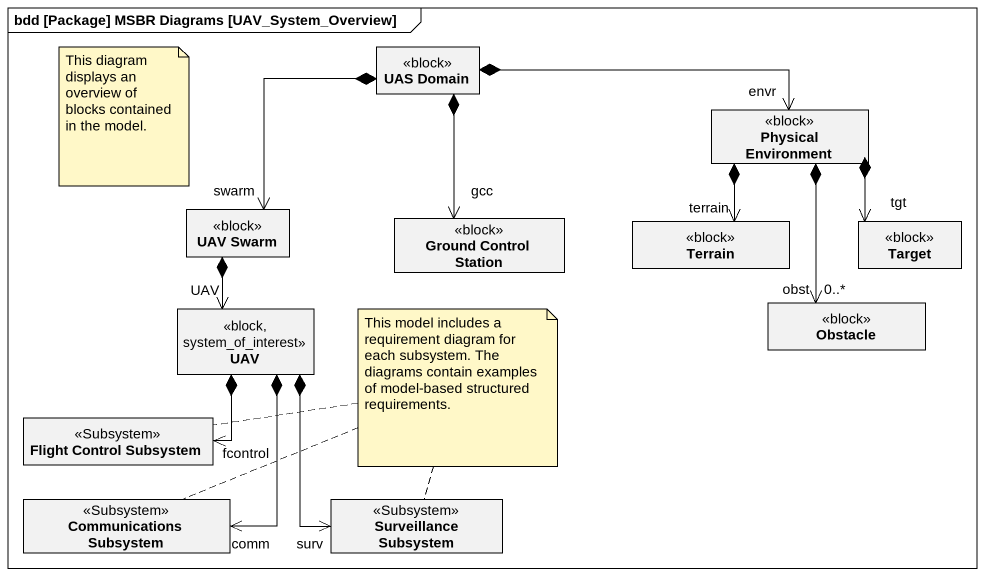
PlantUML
@startuml
mainframe bdd [Package] MSBR Diagrams [UAV_System_Overview]
hide circle
hide empty members
class "UAS Domain" as UAS_Domain <<block>>
class "Physical Environment" as Physical_Environment <<block>>
class "UAV Swarm" as UAV_Swarm <<block>>
class "Ground Control Station" as Ground_Control_Station <<block>>
class Terrain <<block>>
class Target <<block>>
class Obstacle <<block>>
class UAV <<block, system_of_interest>>
class "Flight Control Subsystem" as Flight_Control_Subsystem <<Subsystem>>
class "Communications Subsystem" as Communications_Subsystem <<Subsystem>>
class "Surveillance Subsystem" as Surveillance_Subsystem <<Subsystem>>
UAS_Domain *-right-> "envr" Physical_Environment
UAS_Domain *--> "swarm" UAV_Swarm
UAS_Domain *--> "gcc" Ground_Control_Station
Physical_Environment *--> "terrain" Terrain
Physical_Environment *--> "tgt" Target
Physical_Environment *--> "obst\n0..*" Obstacle
UAV_Swarm *--> "UAV" UAV
UAV *--> "fcontrol" Flight_Control_Subsystem
UAV *--> "comm" Communications_Subsystem
UAV *--> "surv" Surveillance_Subsystem
note as N1
  This diagram displays an overview of blocks contained in the model.
end note
note as N2
  This model includes a requirement diagram for each subsystem. The diagrams contain examples of model-based structured requirements.
end note
N2 .. Flight_Control_Subsystem
N2 .. Communications_Subsystem
N2 .. Surveillance_Subsystem
@enduml
